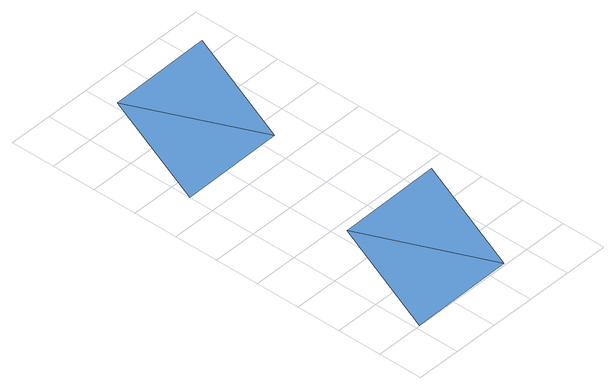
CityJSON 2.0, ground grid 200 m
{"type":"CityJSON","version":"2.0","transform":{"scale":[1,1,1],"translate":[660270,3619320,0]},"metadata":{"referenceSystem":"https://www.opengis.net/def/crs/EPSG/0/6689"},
"CityObjects":{
"waterbody1":{"type":"WaterBody","attributes":{"name":"国管理河川_菊池川_菊池川_浸水想定区域（計画規模）_閾値外側","class":"1140","function":"1","RiverFloodingRiskAttribute.description":"1","RiverFloodingRiskAttribute.rank":"5","RiverFloodingRiskAttribute.adminType":"2","RiverFloodingRiskAttribute.scale":"1"},"geometry":[{"type":"MultiSurface","lod":"1","boundaries":[[[0,1,2]],[[3,4,5]]]}]},
"waterbody2":{"type":"WaterBody","attributes":{"name":"国管理河川_菊池川_菊池川_浸水想定区域（計画規模）_閾値内側","class":"1140","function":"1","RiverFloodingRiskAttribute.description":"1","RiverFloodingRiskAttribute.rank":"5","RiverFloodingRiskAttribute.adminType":"2","RiverFloodingRiskAttribute.scale":"1"},"geometry":[{"type":"MultiSurface","lod":"1","boundaries":[[[6,7,8]],[[6,9,7]]]}]}
},
"vertices":[
[488,10,0],[245,560,0],[19,2,0],[489,10,0],[714,568,0],[246,560,0],
[470,1118,0],[227,1669,0],[2,1111,0],[696,1677,0]
]}
